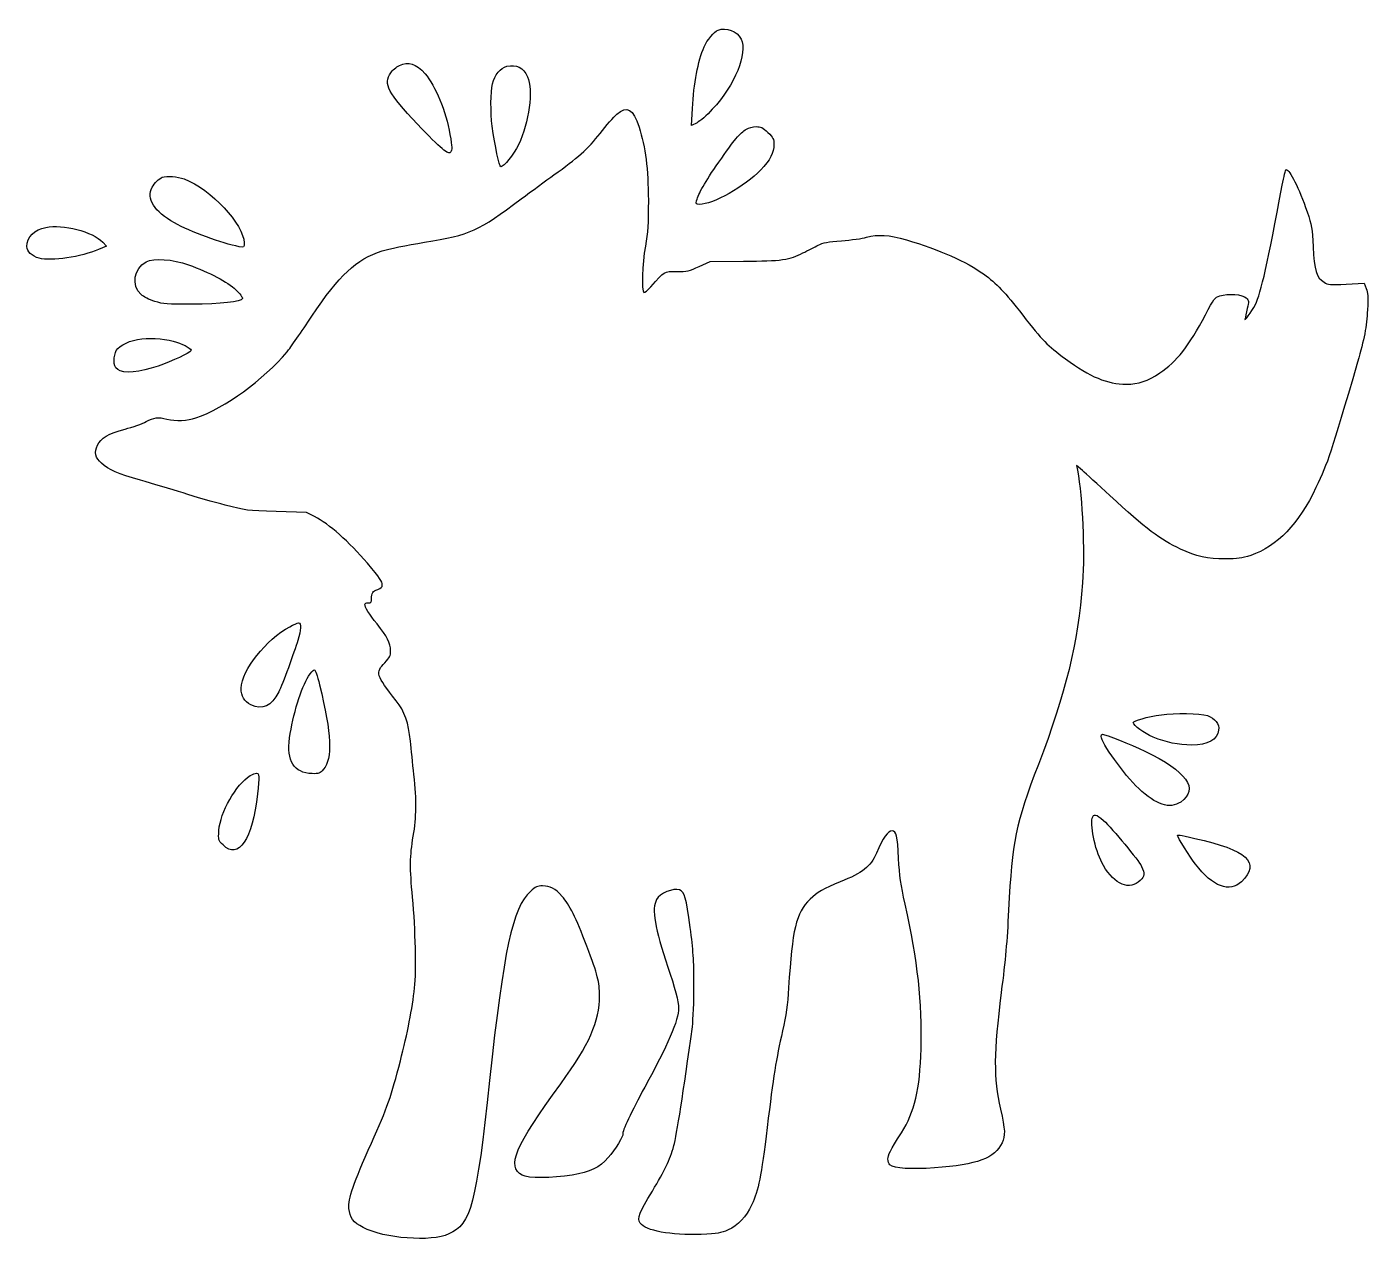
# Model space of a CAD drawing. Header units: centimetres. Extents: x -17.6 to 17.6, y -16 to 16.
import ezdxf

# ---------------------------------------------------------------- set-up
doc = ezdxf.new("R2010")
doc.units = ezdxf.units.CM
doc.header["$MEASUREMENT"] = 0
doc.layers.add('Layer 1', color=7, linetype='Continuous')

msp = doc.modelspace()

# ---------------------------------------------------------------- linework, layer by layer
at = {"layer": 'Layer 1'}
for points, knots in [([(0.54328, 15.875), (0.44097, 15.83267), (0.25047, 15.60689), (0.17639, 15.43756), (0.17639, 15.43756), (0.01411, 15.05656), (-0.09878, 14.46742), (-0.13053, 13.81478), (-0.13053, 13.81478), (-0.13053, 13.81478), (-0.1517, 13.36322), (-0.1517, 13.36322), (-0.1517, 13.36322), (-0.1517, 13.36322), (-0.01059, 13.4373), (-0.01059, 13.4373), (-0.01059, 13.4373), (0.06702, 13.47611), (0.25047, 13.63486), (0.39158, 13.79008), (0.39158, 13.79008), (0.98777, 14.42861), (1.32644, 15.26116), (1.14652, 15.63864), (1.14652, 15.63864), (1.05127, 15.83972), (0.75141, 15.95967), (0.54327, 15.875), (0.54327, 15.875), (0.54327, 15.875), (0.54328, 15.875), (0.54328, 15.875)], [0, 0, 0, 0, 0.11111111, 0.11111111, 0.11111111, 0.11111111, 0.22222222, 0.22222222, 0.22222222, 0.22222222, 0.33333333, 0.33333333, 0.33333333, 0.33333333, 0.44444444, 0.44444444, 0.44444444, 0.44444444, 0.55555556, 0.55555556, 0.55555556, 0.55555556, 0.66666667, 0.66666667, 0.66666667, 0.66666667, 0.77777778, 0.77777778, 0.77777778, 0.77777778, 1, 1, 1, 1]), ([(-7.83872, 14.94367), (-7.92339, 14.90486), (-8.02569, 14.81667), (-8.06803, 14.74964), (-8.06803, 14.74964), (-8.26559, 14.45683), (-8.13859, 14.21695), (-7.366, 13.40203), (-7.366, 13.40203), (-6.74511, 12.74939), (-6.54403, 12.58006), (-6.48758, 12.66825), (-6.48758, 12.66825), (-6.44525, 12.73528), (-6.44877, 12.77761), (-6.50875, 13.13039), (-6.50875, 13.13039), (-6.61458, 13.7407), (-6.89328, 14.4145), (-7.16139, 14.72142), (-7.16139, 14.72142), (-7.40833, 15.00011), (-7.60236, 15.06361), (-7.83872, 14.94367)], [0, 0, 0, 0, 0.14285714, 0.14285714, 0.14285714, 0.14285714, 0.28571429, 0.28571429, 0.28571429, 0.28571429, 0.42857143, 0.42857143, 0.42857143, 0.42857143, 0.57142857, 0.57142857, 0.57142857, 0.57142857, 0.71428571, 0.71428571, 0.71428571, 0.71428571, 1, 1, 1, 1]), ([(-5.00944, 14.9225), (-5.17877, 14.88369), (-5.33752, 14.68967), (-5.39044, 14.46389), (-5.39044, 14.46389), (-5.44336, 14.24164), (-5.44336, 13.716), (-5.3975, 13.34558), (-5.3975, 13.34558), (-5.32694, 12.83405), (-5.21406, 12.27666), (-5.17525, 12.27666), (-5.17525, 12.27666), (-5.09411, 12.27666), (-4.82953, 12.60474), (-4.70958, 12.85522), (-4.70958, 12.85522), (-4.42383, 13.45141), (-4.31094, 14.29455), (-4.46969, 14.64733), (-4.46969, 14.64733), (-4.57905, 14.88722), (-4.75897, 14.97894), (-5.00944, 14.9225)], [0, 0, 0, 0, 0.14285714, 0.14285714, 0.14285714, 0.14285714, 0.28571429, 0.28571429, 0.28571429, 0.28571429, 0.42857143, 0.42857143, 0.42857143, 0.42857143, 0.57142857, 0.57142857, 0.57142857, 0.57142857, 0.71428571, 0.71428571, 0.71428571, 0.71428571, 1, 1, 1, 1]), ([(-2.12019, 13.66308), (-2.1978, 13.59252), (-2.39888, 13.36322), (-2.56116, 13.15508), (-2.56116, 13.15508), (-2.87513, 12.75291), (-3.16088, 12.49891), (-3.77472, 12.065), (-3.77472, 12.065), (-3.97933, 11.92036), (-4.36386, 11.63814), (-4.63197, 11.43706), (-4.63197, 11.43706), (-5.76791, 10.58334), (-5.96547, 10.49514), (-7.17903, 10.29406), (-7.17903, 10.29406), (-7.6447, 10.21998), (-8.14564, 10.11767), (-8.29028, 10.06828), (-8.29028, 10.06828), (-8.98878, 9.83545), (-9.41564, 9.43681), (-10.14236, 8.34672), (-10.14236, 8.34672), (-10.41047, 7.94103), (-10.7068, 7.52122), (-10.795, 7.41186), (-10.795, 7.41186), (-11.41589, 6.67103), (-12.42483, 5.94078), (-13.19389, 5.67267), (-13.19389, 5.67267), (-13.40556, 5.59859), (-13.72658, 5.588), (-13.95236, 5.64445), (-13.95236, 5.64445), (-14.18167, 5.70089), (-14.29455, 5.68678), (-14.49917, 5.57742), (-14.49917, 5.57742), (-14.605, 5.52098), (-14.85548, 5.43278), (-15.05656, 5.37986), (-15.05656, 5.37986), (-15.48695, 5.26344), (-15.69862, 5.13997), (-15.78328, 4.95653), (-15.78328, 4.95653), (-15.87147, 4.77661), (-15.8362, 4.62139), (-15.67745, 4.48381), (-15.67745, 4.48381), (-15.48342, 4.31095), (-15.24706, 4.20864), (-14.65087, 4.03578), (-14.65087, 4.03578), (-14.34395, 3.94759), (-13.83948, 3.79589), (-13.52904, 3.70064), (-13.52904, 3.70064), (-13.2186, 3.60186), (-12.71765, 3.45722), (-12.41779, 3.37961), (-12.41779, 3.37961), (-11.88157, 3.2385), (-11.85335, 3.23497), (-11.07723, 3.2138), (-11.07723, 3.2138), (-11.07723, 3.2138), (-10.28348, 3.18911), (-10.28348, 3.18911), (-10.28348, 3.18911), (-10.28348, 3.18911), (-10.06829, 3.07975), (-10.06829, 3.07975), (-10.06829, 3.07975), (-9.69082, 2.88572), (-9.16518, 2.42006), (-8.68187, 1.85208), (-8.68187, 1.85208), (-8.3432, 1.45697), (-8.29029, 1.37936), (-8.29029, 1.28411), (-8.29029, 1.28411), (-8.29029, 1.22414), (-8.32204, 1.19592), (-8.41023, 1.16417), (-8.41023, 1.16417), (-8.54076, 1.12184), (-8.57251, 1.07245), (-8.57251, 0.9137), (-8.57251, 0.9137), (-8.57251, 0.82903), (-8.58662, 0.81139), (-8.6607, 0.81139), (-8.6607, 0.81139), (-8.71009, 0.81139), (-8.74889, 0.79375), (-8.74889, 0.77611), (-8.74889, 0.77611), (-8.74889, 0.70203), (-8.63247, 0.51505), (-8.42786, 0.25753), (-8.42786, 0.25753), (-8.15975, -0.08114), (-8.07508, -0.24341), (-8.07155, -0.4445), (-8.07155, -0.4445), (-8.07155, -0.58914), (-8.08566, -0.62089), (-8.22324, -0.762), (-8.22324, -0.762), (-8.47724, -1.01953), (-8.45255, -1.09361), (-7.92338, -1.76389), (-7.92338, -1.76389), (-7.70466, -2.03906), (-7.5953, -2.3495), (-7.54944, -2.82575), (-7.54944, -2.82575), (-7.52827, -3.02683), (-7.48947, -3.42194), (-7.45772, -3.70417), (-7.45772, -3.70417), (-7.38364, -4.4062), (-7.38716, -4.80836), (-7.47536, -5.32695), (-7.47536, -5.32695), (-7.56355, -5.84553), (-7.56708, -6.16656), (-7.493, -6.93209), (-7.493, -6.93209), (-7.41539, -7.78581), (-7.39069, -8.84415), (-7.44008, -9.31687), (-7.44008, -9.31687), (-7.50005, -9.85309), (-7.62705, -10.50573), (-7.81402, -11.23598), (-7.81402, -11.23598), (-8.04685, -12.14967), (-8.15974, -12.46717), (-8.57602, -13.39498), (-8.57602, -13.39498), (-9.04874, -14.45684), (-9.18633, -14.85548), (-9.16516, -15.11301), (-9.16516, -15.11301), (-9.14399, -15.35643), (-9.05227, -15.48343), (-8.79474, -15.61748), (-8.79474, -15.61748), (-8.24441, -15.90676), (-6.9991, -16.00201), (-6.53696, -15.78681), (-6.53696, -15.78681), (-5.95135, -15.5187), (-5.82082, -15.02481), (-5.46804, -11.7475), (-5.46804, -11.7475), (-5.0941, -8.29733), (-4.86126, -7.20725), (-4.39207, -6.77686), (-4.39207, -6.77686), (-4.25449, -6.64986), (-4.21215, -6.63222), (-4.07457, -6.63222), (-4.07457, -6.63222), (-3.86643, -6.63222), (-3.75001, -6.69572), (-3.55951, -6.90739), (-3.55951, -6.90739), (-3.36195, -7.12964), (-3.19968, -7.45772), (-2.9104, -8.21972), (-2.9104, -8.21972), (-2.61759, -8.98878), (-2.57526, -9.15105), (-2.57526, -9.52147), (-2.57526, -9.52147), (-2.57526, -10.1988), (-2.84337, -10.80911), (-3.59479, -11.83569), (-3.59479, -11.83569), (-4.80129, -13.49022), (-5.02707, -14.01586), (-4.61079, -14.24163), (-4.61079, -14.24163), (-4.4591, -14.3263), (-3.82762, -14.32277), (-3.29846, -14.2381), (-3.29846, -14.2381), (-2.82574, -14.16049), (-2.56821, -14.03702), (-2.34596, -13.77949), (-2.34596, -13.77949), (-2.1731, -13.57135), (-1.93674, -13.19388), (-1.96143, -13.15507), (-1.96143, -13.15507), (-1.98965, -13.10921), (-1.7286, -12.54829), (-1.3864, -11.9274), (-1.3864, -11.9274), (-0.78668, -10.84084), (-0.49387, -10.15646), (-0.49387, -9.84601), (-0.49387, -9.84601), (-0.49387, -9.69079), (-0.5997, -9.28157), (-0.77609, -8.76651), (-0.77609, -8.76651), (-1.12181, -7.74345), (-1.21001, -7.24251), (-1.07595, -6.98851), (-1.07595, -6.98851), (-0.99481, -6.82976), (-0.62792, -6.68159), (-0.4727, -6.73804), (-0.4727, -6.73804), (-0.33864, -6.79096), (-0.29631, -6.93912), (-0.19048, -7.72582), (-0.19048, -7.72582), (-0.10934, -8.32907), (-0.0917, -8.57954), (-0.0917, -9.22513), (-0.0917, -9.22513), (-0.0917, -9.66963), (-0.10934, -10.14588), (-0.13403, -10.33638), (-0.13403, -10.33638), (-0.36686, -12.04735), (-0.54678, -13.21152), (-0.62086, -13.46199), (-0.62086, -13.46199), (-0.73375, -13.86063), (-0.85369, -14.10757), (-1.1853, -14.65791), (-1.1853, -14.65791), (-1.52749, -15.21883), (-1.58747, -15.37758), (-1.50633, -15.50105), (-1.50633, -15.50105), (-1.37227, -15.70213), (-0.702, -15.82561), (0.10234, -15.79738), (0.10234, -15.79738), (0.53273, -15.77974), (0.61034, -15.76916), (0.80437, -15.68096), (0.80437, -15.68096), (1.07954, -15.55749), (1.27709, -15.34935), (1.43231, -15.01068), (1.43231, -15.01068), (1.6087, -14.62968), (1.6722, -14.29807), (1.83448, -12.98221), (1.83448, -12.98221), (2.00029, -11.62049), (2.06731, -11.20068), (2.24017, -10.44221), (2.24017, -10.44221), (2.33542, -10.02593), (2.37423, -9.75782), (2.39892, -9.31332), (2.39892, -9.31332), (2.49417, -7.7611), (2.58942, -7.35893), (2.96689, -6.97793), (2.96689, -6.97793), (3.13975, -6.80507), (3.32672, -6.69924), (3.75711, -6.52637), (3.75711, -6.52637), (4.34272, -6.29354), (4.55792, -6.1242), (4.70608, -5.77495), (4.70608, -5.77495), (4.88952, -5.35162), (5.00594, -5.18581), (5.11883, -5.18581), (5.11883, -5.18581), (5.23172, -5.18581), (5.26347, -5.31987), (5.29169, -5.909), (5.29169, -5.909), (5.31638, -6.37114), (5.34813, -6.59692), (5.46102, -7.11197), (5.46102, -7.11197), (5.79969, -8.62891), (5.9161, -9.67666), (5.88083, -10.91491), (5.88083, -10.91491), (5.85261, -11.99088), (5.71502, -12.57649), (5.36577, -13.12683), (5.36577, -13.12683), (5.06944, -13.59602), (5.00946, -13.70891), (5.00946, -13.81475), (5.00946, -13.81475), (5.00946, -13.87472), (5.03415, -13.94528), (5.06238, -13.96997), (5.06238, -13.96997), (5.17527, -14.06169), (5.61977, -14.09344), (6.23713, -14.04758), (6.23713, -14.04758), (7.36249, -13.96644), (7.82463, -13.79358), (8.0116, -13.38789), (8.0116, -13.38789), (8.10332, -13.19386), (8.09627, -13.05981), (7.96927, -12.50242), (7.96927, -12.50242), (7.78583, -11.67339), (7.78935, -11.03486), (7.99044, -9.43678), (7.99044, -9.43678), (8.10333, -8.5372), (8.14213, -8.12445), (8.18447, -7.2672), (8.18447, -7.2672), (8.27972, -5.43981), (8.36439, -5.01648), (8.96764, -3.43956), (8.96764, -3.43956), (9.69436, -1.53809), (10.00481, -0.26456), (10.12828, 1.34058), (10.12828, 1.34058), (10.19178, 2.18725), (10.13181, 3.54544), (9.99422, 4.30391), (9.99422, 4.30391), (9.99422, 4.30391), (9.97305, 4.42738), (9.97305, 4.42738), (9.97305, 4.42738), (9.97305, 4.42738), (10.12827, 4.2898), (10.12827, 4.2898), (10.12827, 4.2898), (10.21294, 4.21219), (10.53749, 3.91938), (10.84794, 3.63363), (10.84794, 3.63363), (11.81455, 2.7411), (12.16733, 2.47652), (12.70708, 2.22605), (12.70708, 2.22605), (13.12336, 2.03202), (13.41969, 1.96499), (13.88183, 1.96499), (13.88183, 1.96499), (14.20991, 1.96499), (14.31222, 1.9791), (14.55211, 2.06024), (14.55211, 2.06024), (15.24708, 2.2966), (15.81858, 2.88927), (16.27014, 3.8453), (16.27014, 3.8453), (16.59822, 4.54027), (16.64056, 4.66727), (17.36375, 7.14377), (17.36375, 7.14377), (17.53661, 7.73996), (17.60364, 8.07863), (17.62481, 8.5196), (17.62481, 8.5196), (17.64245, 8.86885), (17.63892, 8.96763), (17.58953, 9.08052), (17.58953, 9.08052), (17.58953, 9.08052), (17.53309, 9.2181), (17.53309, 9.2181), (17.53309, 9.2181), (17.53309, 9.2181), (17.0639, 9.19341), (17.0639, 9.19341), (17.0639, 9.19341), (16.63351, 9.17224), (16.59118, 9.17577), (16.48182, 9.2428), (16.48182, 9.2428), (16.28426, 9.36627), (16.22429, 9.55677), (16.19607, 10.17413), (16.19607, 10.17413), (16.17138, 10.66449), (16.16079, 10.73857), (16.03732, 11.09488), (16.03732, 11.09488), (15.82213, 11.71577), (15.57871, 12.20613), (15.48699, 12.20613), (15.48699, 12.20613), (15.46935, 12.20613), (15.42349, 12.01916), (15.38116, 11.79338), (15.38116, 11.79338), (15.00722, 9.76844), (14.82377, 8.96057), (14.6756, 8.66071), (14.6756, 8.66071), (14.57682, 8.45963), (14.36516, 8.1774), (14.40396, 8.29029), (14.40396, 8.29029), (14.41102, 8.31851), (14.43924, 8.43493), (14.46393, 8.54782), (14.46393, 8.54782), (14.50979, 8.74185), (14.50626, 8.75596), (14.43571, 8.83004), (14.43571, 8.83004), (14.34046, 8.92529), (13.95593, 8.95351), (13.74074, 8.88296), (13.74074, 8.88296), (13.60668, 8.84063), (13.58552, 8.80888), (13.36327, 8.38907), (13.36327, 8.38907), (12.92935, 7.5671), (12.6048, 7.15082), (12.16383, 6.85801), (12.16383, 6.85801), (11.8428, 6.64282), (11.59939, 6.56168), (11.27836, 6.56168), (11.27836, 6.56168), (10.78447, 6.56168), (10.32586, 6.75218), (9.6838, 7.22843), (9.6838, 7.22843), (9.19344, 7.58826), (9.08761, 7.69762), (8.55491, 8.37849), (8.55491, 8.37849), (8.06808, 9.00291), (7.88463, 9.19693), (7.5248, 9.46152), (7.5248, 9.46152), (7.09794, 9.77549), (6.34299, 10.1071), (5.49986, 10.35405), (5.49986, 10.35405), (5.02361, 10.49163), (4.75903, 10.50927), (4.44505, 10.42461), (4.44505, 10.42461), (4.33922, 10.39286), (4.04641, 10.35405), (3.79241, 10.33289), (3.79241, 10.33289), (3.42905, 10.30467), (3.30205, 10.2835), (3.17505, 10.21647), (3.17505, 10.21647), (3.08686, 10.17061), (2.90694, 10.07889), (2.77641, 10.01186), (2.77641, 10.01186), (2.43422, 9.83194), (2.21197, 9.80019), (1.21008, 9.79667), (1.21008, 9.79667), (1.21008, 9.79667), (0.33519, 9.78961), (0.33519, 9.78961), (0.33519, 9.78961), (0.33519, 9.78961), (0.04944, 9.65908), (0.04944, 9.65908), (0.04944, 9.65908), (-0.21162, 9.53561), (-0.26453, 9.52502), (-0.54675, 9.52502), (-0.54675, 9.52502), (-0.88894, 9.52502), (-0.84308, 9.55324), (-1.22408, 9.11933), (-1.22408, 9.11933), (-1.30522, 9.02761), (-1.38636, 8.96411), (-1.40752, 8.97469), (-1.40752, 8.97469), (-1.47455, 9.01702), (-1.45338, 9.71552), (-1.36871, 10.1953), (-1.36871, 10.1953), (-1.30168, 10.56219), (-1.2911, 10.76327), (-1.2911, 11.39474), (-1.2911, 11.39474), (-1.29463, 12.23082), (-1.36518, 12.78821), (-1.53452, 13.32443), (-1.53452, 13.32443), (-1.68621, 13.80421), (-1.85555, 13.90299), (-2.12013, 13.6631), (-2.12013, 13.6631), (-2.12013, 13.6631), (-2.12019, 13.66308), (-2.12019, 13.66308)], [0, 0, 0, 0, 0.00769231, 0.00769231, 0.00769231, 0.00769231, 0.01538462, 0.01538462, 0.01538462, 0.01538462, 0.02307692, 0.02307692, 0.02307692, 0.02307692, 0.03076923, 0.03076923, 0.03076923, 0.03076923, 0.03846154, 0.03846154, 0.03846154, 0.03846154, 0.04615385, 0.04615385, 0.04615385, 0.04615385, 0.05384615, 0.05384615, 0.05384615, 0.05384615, 0.06153846, 0.06153846, 0.06153846, 0.06153846, 0.06923077, 0.06923077, 0.06923077, 0.06923077, 0.07692308, 0.07692308, 0.07692308, 0.07692308, 0.08461538, 0.08461538, 0.08461538, 0.08461538, 0.09230769, 0.09230769, 0.09230769, 0.09230769, 0.1, 0.1, 0.1, 0.1, 0.10769231, 0.10769231, 0.10769231, 0.10769231, 0.11538462, 0.11538462, 0.11538462, 0.11538462, 0.12307692, 0.12307692, 0.12307692, 0.12307692, 0.13076923, 0.13076923, 0.13076923, 0.13076923, 0.13846154, 0.13846154, 0.13846154, 0.13846154, 0.14615385, 0.14615385, 0.14615385, 0.14615385, 0.15384615, 0.15384615, 0.15384615, 0.15384615, 0.16153846, 0.16153846, 0.16153846, 0.16153846, 0.16923077, 0.16923077, 0.16923077, 0.16923077, 0.17692308, 0.17692308, 0.17692308, 0.17692308, 0.18461538, 0.18461538, 0.18461538, 0.18461538, 0.19230769, 0.19230769, 0.19230769, 0.19230769, 0.2, 0.2, 0.2, 0.2, 0.20769231, 0.20769231, 0.20769231, 0.20769231, 0.21538462, 0.21538462, 0.21538462, 0.21538462, 0.22307692, 0.22307692, 0.22307692, 0.22307692, 0.23076923, 0.23076923, 0.23076923, 0.23076923, 0.23846154, 0.23846154, 0.23846154, 0.23846154, 0.24615385, 0.24615385, 0.24615385, 0.24615385, 0.25384615, 0.25384615, 0.25384615, 0.25384615, 0.26153846, 0.26153846, 0.26153846, 0.26153846, 0.26923077, 0.26923077, 0.26923077, 0.26923077, 0.27692308, 0.27692308, 0.27692308, 0.27692308, 0.28461538, 0.28461538, 0.28461538, 0.28461538, 0.29230769, 0.29230769, 0.29230769, 0.29230769, 0.3, 0.3, 0.3, 0.3, 0.30769231, 0.30769231, 0.30769231, 0.30769231, 0.31538462, 0.31538462, 0.31538462, 0.31538462, 0.32307692, 0.32307692, 0.32307692, 0.32307692, 0.33076923, 0.33076923, 0.33076923, 0.33076923, 0.33846154, 0.33846154, 0.33846154, 0.33846154, 0.34615385, 0.34615385, 0.34615385, 0.34615385, 0.35384615, 0.35384615, 0.35384615, 0.35384615, 0.36153846, 0.36153846, 0.36153846, 0.36153846, 0.36923077, 0.36923077, 0.36923077, 0.36923077, 0.37692308, 0.37692308, 0.37692308, 0.37692308, 0.38461538, 0.38461538, 0.38461538, 0.38461538, 0.39230769, 0.39230769, 0.39230769, 0.39230769, 0.4, 0.4, 0.4, 0.4, 0.40769231, 0.40769231, 0.40769231, 0.40769231, 0.41538462, 0.41538462, 0.41538462, 0.41538462, 0.42307692, 0.42307692, 0.42307692, 0.42307692, 0.43076923, 0.43076923, 0.43076923, 0.43076923, 0.43846154, 0.43846154, 0.43846154, 0.43846154, 0.44615385, 0.44615385, 0.44615385, 0.44615385, 0.45384615, 0.45384615, 0.45384615, 0.45384615, 0.46153846, 0.46153846, 0.46153846, 0.46153846, 0.46923077, 0.46923077, 0.46923077, 0.46923077, 0.47692308, 0.47692308, 0.47692308, 0.47692308, 0.48461538, 0.48461538, 0.48461538, 0.48461538, 0.49230769, 0.49230769, 0.49230769, 0.49230769, 0.5, 0.5, 0.5, 0.5, 0.50769231, 0.50769231, 0.50769231, 0.50769231, 0.51538462, 0.51538462, 0.51538462, 0.51538462, 0.52307692, 0.52307692, 0.52307692, 0.52307692, 0.53076923, 0.53076923, 0.53076923, 0.53076923, 0.53846154, 0.53846154, 0.53846154, 0.53846154, 0.54615385, 0.54615385, 0.54615385, 0.54615385, 0.55384615, 0.55384615, 0.55384615, 0.55384615, 0.56153846, 0.56153846, 0.56153846, 0.56153846, 0.56923077, 0.56923077, 0.56923077, 0.56923077, 0.57692308, 0.57692308, 0.57692308, 0.57692308, 0.58461538, 0.58461538, 0.58461538, 0.58461538, 0.59230769, 0.59230769, 0.59230769, 0.59230769, 0.6, 0.6, 0.6, 0.6, 0.60769231, 0.60769231, 0.60769231, 0.60769231, 0.61538462, 0.61538462, 0.61538462, 0.61538462, 0.62307692, 0.62307692, 0.62307692, 0.62307692, 0.63076923, 0.63076923, 0.63076923, 0.63076923, 0.63846154, 0.63846154, 0.63846154, 0.63846154, 0.64615385, 0.64615385, 0.64615385, 0.64615385, 0.65384615, 0.65384615, 0.65384615, 0.65384615, 0.66153846, 0.66153846, 0.66153846, 0.66153846, 0.66923077, 0.66923077, 0.66923077, 0.66923077, 0.67692308, 0.67692308, 0.67692308, 0.67692308, 0.68461538, 0.68461538, 0.68461538, 0.68461538, 0.69230769, 0.69230769, 0.69230769, 0.69230769, 0.7, 0.7, 0.7, 0.7, 0.70769231, 0.70769231, 0.70769231, 0.70769231, 0.71538462, 0.71538462, 0.71538462, 0.71538462, 0.72307692, 0.72307692, 0.72307692, 0.72307692, 0.73076923, 0.73076923, 0.73076923, 0.73076923, 0.73846154, 0.73846154, 0.73846154, 0.73846154, 0.74615385, 0.74615385, 0.74615385, 0.74615385, 0.75384615, 0.75384615, 0.75384615, 0.75384615, 0.76153846, 0.76153846, 0.76153846, 0.76153846, 0.76923077, 0.76923077, 0.76923077, 0.76923077, 0.77692308, 0.77692308, 0.77692308, 0.77692308, 0.78461538, 0.78461538, 0.78461538, 0.78461538, 0.79230769, 0.79230769, 0.79230769, 0.79230769, 0.8, 0.8, 0.8, 0.8, 0.80769231, 0.80769231, 0.80769231, 0.80769231, 0.81538462, 0.81538462, 0.81538462, 0.81538462, 0.82307692, 0.82307692, 0.82307692, 0.82307692, 0.83076923, 0.83076923, 0.83076923, 0.83076923, 0.83846154, 0.83846154, 0.83846154, 0.83846154, 0.84615385, 0.84615385, 0.84615385, 0.84615385, 0.85384615, 0.85384615, 0.85384615, 0.85384615, 0.86153846, 0.86153846, 0.86153846, 0.86153846, 0.86923077, 0.86923077, 0.86923077, 0.86923077, 0.87692308, 0.87692308, 0.87692308, 0.87692308, 0.88461538, 0.88461538, 0.88461538, 0.88461538, 0.89230769, 0.89230769, 0.89230769, 0.89230769, 0.9, 0.9, 0.9, 0.9, 0.90769231, 0.90769231, 0.90769231, 0.90769231, 0.91538462, 0.91538462, 0.91538462, 0.91538462, 0.92307692, 0.92307692, 0.92307692, 0.92307692, 0.93076923, 0.93076923, 0.93076923, 0.93076923, 0.93846154, 0.93846154, 0.93846154, 0.93846154, 0.94615385, 0.94615385, 0.94615385, 0.94615385, 0.95384615, 0.95384615, 0.95384615, 0.95384615, 0.96153846, 0.96153846, 0.96153846, 0.96153846, 0.96923077, 0.96923077, 0.96923077, 0.96923077, 0.97692308, 0.97692308, 0.97692308, 0.97692308, 0.98461538, 0.98461538, 0.98461538, 0.98461538, 1, 1, 1, 1]), ([(1.28764, 13.26797), (1.11478, 13.16566), (0.97014, 12.9928), (0.56445, 12.40366), (0.56445, 12.40366), (0.18698, 11.86038), (0.0247, 11.57816), (-0.02116, 11.38766), (-0.02116, 11.38766), (-0.0388, 11.29947), (-0.03174, 11.28888), (0.0494, 11.28888), (0.0494, 11.28888), (0.40571, 11.28888), (1.24884, 11.7616), (1.66512, 12.19552), (1.66512, 12.19552), (1.91206, 12.45658), (2.01084, 12.64708), (2.01084, 12.86227), (2.01084, 12.86227), (2.01084, 13.01396), (1.99673, 13.04219), (1.85209, 13.1833), (1.85209, 13.1833), (1.71451, 13.31383), (1.67217, 13.33499), (1.54165, 13.33499), (1.54165, 13.33499), (1.46051, 13.33499), (1.34762, 13.30677), (1.28765, 13.26796), (1.28765, 13.26796), (1.28765, 13.26796), (1.28764, 13.26797), (1.28764, 13.26797)], [0, 0, 0, 0, 0.1, 0.1, 0.1, 0.1, 0.2, 0.2, 0.2, 0.2, 0.3, 0.3, 0.3, 0.3, 0.4, 0.4, 0.4, 0.4, 0.5, 0.5, 0.5, 0.5, 0.6, 0.6, 0.6, 0.6, 0.7, 0.7, 0.7, 0.7, 0.8, 0.8, 0.8, 0.8, 1, 1, 1, 1]), ([(-14.07583, 12.00503), (-14.15697, 11.97328), (-14.2875, 11.84628), (-14.34394, 11.74045), (-14.34394, 11.74045), (-14.49916, 11.44059), (-14.28397, 11.09839), (-13.75833, 10.80206), (-13.75833, 10.80206), (-13.33852, 10.56923), (-12.50244, 10.26231), (-12.05441, 10.17764), (-12.05441, 10.17764), (-11.92388, 10.15295), (-11.92388, 10.15295), (-11.92388, 10.27642), (-11.92388, 10.27642), (-11.92388, 10.7562), (-12.80582, 11.69811), (-13.49727, 11.95917), (-13.49727, 11.95917), (-13.68071, 12.0262), (-13.95588, 12.04736), (-14.07583, 12.00503)], [0, 0, 0, 0, 0.14285714, 0.14285714, 0.14285714, 0.14285714, 0.28571429, 0.28571429, 0.28571429, 0.28571429, 0.42857143, 0.42857143, 0.42857143, 0.42857143, 0.57142857, 0.57142857, 0.57142857, 0.57142857, 0.71428571, 0.71428571, 0.71428571, 0.71428571, 1, 1, 1, 1]), ([(-17.13795, 10.68564), (-17.43781, 10.6292), (-17.63889, 10.42458), (-17.63889, 10.18117), (-17.63889, 10.18117), (-17.63889, 10.05417), (-17.50483, 9.92717), (-17.31786, 9.87425), (-17.31786, 9.87425), (-17.00036, 9.78958), (-16.19955, 9.906), (-15.75153, 10.10708), (-15.75153, 10.10708), (-15.75153, 10.10708), (-15.54692, 10.19527), (-15.54692, 10.19527), (-15.54692, 10.19527), (-15.54692, 10.19527), (-15.64217, 10.29758), (-15.64217, 10.29758), (-15.64217, 10.29758), (-15.90675, 10.57275), (-16.68639, 10.77736), (-17.13795, 10.68564)], [0, 0, 0, 0, 0.14285714, 0.14285714, 0.14285714, 0.14285714, 0.28571429, 0.28571429, 0.28571429, 0.28571429, 0.42857143, 0.42857143, 0.42857143, 0.42857143, 0.57142857, 0.57142857, 0.57142857, 0.57142857, 0.71428571, 0.71428571, 0.71428571, 0.71428571, 1, 1, 1, 1]), ([(-14.49917, 9.779), (-14.82725, 9.59556), (-14.89428, 9.16517), (-14.63323, 8.91822), (-14.63323, 8.91822), (-14.57326, 8.86178), (-14.41804, 8.78416), (-14.2734, 8.7383), (-14.2734, 8.7383), (-14.04409, 8.66774), (-13.95943, 8.66069), (-13.29973, 8.66422), (-13.29973, 8.66422), (-12.53773, 8.67128), (-11.99445, 8.73125), (-11.96623, 8.81239), (-11.96623, 8.81239), (-11.95917, 8.84061), (-12.03679, 8.94292), (-12.14262, 9.04522), (-12.14262, 9.04522), (-12.35076, 9.24983), (-12.83759, 9.50383), (-13.38793, 9.70139), (-13.38793, 9.70139), (-13.80421, 9.84956), (-14.30515, 9.88483), (-14.49918, 9.779), (-14.49918, 9.779), (-14.49918, 9.779), (-14.49917, 9.779), (-14.49917, 9.779)], [0, 0, 0, 0, 0.11111111, 0.11111111, 0.11111111, 0.11111111, 0.22222222, 0.22222222, 0.22222222, 0.22222222, 0.33333333, 0.33333333, 0.33333333, 0.33333333, 0.44444444, 0.44444444, 0.44444444, 0.44444444, 0.55555556, 0.55555556, 0.55555556, 0.55555556, 0.66666667, 0.66666667, 0.66666667, 0.66666667, 0.77777778, 0.77777778, 0.77777778, 0.77777778, 1, 1, 1, 1]), ([(-14.61558, 7.75406), (-14.91191, 7.72584), (-15.19766, 7.59178), (-15.28586, 7.44714), (-15.28586, 7.44714), (-15.31761, 7.3907), (-15.34583, 7.27428), (-15.34583, 7.18608), (-15.34583, 7.18608), (-15.34583, 7.05202), (-15.32819, 7.01322), (-15.24705, 6.94972), (-15.24705, 6.94972), (-15.10241, 6.82978), (-14.67202, 6.86858), (-14.18519, 7.03791), (-14.18519, 7.03791), (-13.81125, 7.16844), (-13.35616, 7.3801), (-13.32088, 7.44008), (-13.32088, 7.44008), (-13.29266, 7.48241), (-13.48316, 7.59883), (-13.69835, 7.66939), (-13.69835, 7.66939), (-13.93118, 7.747), (-14.32629, 7.78581), (-14.61557, 7.75406), (-14.61557, 7.75406), (-14.61557, 7.75406), (-14.61558, 7.75406), (-14.61558, 7.75406)], [0, 0, 0, 0, 0.11111111, 0.11111111, 0.11111111, 0.11111111, 0.22222222, 0.22222222, 0.22222222, 0.22222222, 0.33333333, 0.33333333, 0.33333333, 0.33333333, 0.44444444, 0.44444444, 0.44444444, 0.44444444, 0.55555556, 0.55555556, 0.55555556, 0.55555556, 0.66666667, 0.66666667, 0.66666667, 0.66666667, 0.77777778, 0.77777778, 0.77777778, 0.77777778, 1, 1, 1, 1]), ([(-10.72092, 0.18344), (-11.34181, -0.14817), (-11.99092, -0.96662), (-11.99798, -1.43228), (-11.99798, -1.43228), (-12.00504, -1.651), (-11.93095, -1.77447), (-11.74398, -1.87325), (-11.74398, -1.87325), (-11.45117, -2.02142), (-11.2007, -1.90147), (-11.01373, -1.53106), (-11.01373, -1.53106), (-10.92201, -1.34762), (-10.59745, -0.47625), (-10.50926, -0.17639), (-10.50926, -0.17639), (-10.42812, 0.09525), (-10.42107, 0.28222), (-10.49162, 0.28222), (-10.49162, 0.28222), (-10.51631, 0.28222), (-10.62215, 0.23989), (-10.72093, 0.18344), (-10.72093, 0.18344), (-10.72093, 0.18344), (-10.72092, 0.18344), (-10.72092, 0.18344)], [0, 0, 0, 0, 0.125, 0.125, 0.125, 0.125, 0.25, 0.25, 0.25, 0.25, 0.375, 0.375, 0.375, 0.375, 0.5, 0.5, 0.5, 0.5, 0.625, 0.625, 0.625, 0.625, 0.75, 0.75, 0.75, 0.75, 1, 1, 1, 1]), ([(-10.23056, -1.11831), (-10.42106, -1.41464), (-10.63978, -2.14137), (-10.72798, -2.74109), (-10.72798, -2.74109), (-10.81265, -3.34787), (-10.61509, -3.66184), (-10.13531, -3.67948), (-10.13531, -3.67948), (-9.95187, -3.68654), (-9.93423, -3.67948), (-9.83898, -3.56659), (-9.83898, -3.56659), (-9.59204, -3.27026), (-9.62026, -2.65642), (-9.93776, -1.34762), (-9.93776, -1.34762), (-9.99773, -1.09362), (-10.05065, -0.95251), (-10.07887, -0.95251), (-10.07887, -0.95251), (-10.10709, -0.95251), (-10.17412, -1.02659), (-10.23056, -1.11832), (-10.23056, -1.11832), (-10.23056, -1.11832), (-10.23056, -1.11831), (-10.23056, -1.11831)], [0, 0, 0, 0, 0.125, 0.125, 0.125, 0.125, 0.25, 0.25, 0.25, 0.25, 0.375, 0.375, 0.375, 0.375, 0.5, 0.5, 0.5, 0.5, 0.625, 0.625, 0.625, 0.625, 0.75, 0.75, 0.75, 0.75, 1, 1, 1, 1]), ([(12.20611, -2.13078), (11.83217, -2.18722), (11.46528, -2.28953), (11.46528, -2.33539), (11.46528, -2.33539), (11.46528, -2.413), (11.74045, -2.61408), (11.98739, -2.71992), (11.98739, -2.71992), (12.32958, -2.86103), (12.65061, -2.92806), (12.99986, -2.92806), (12.99986, -2.92806), (13.42672, -2.92806), (13.67014, -2.794), (13.70894, -2.53295), (13.70894, -2.53295), (13.73716, -2.38126), (13.61016, -2.21898), (13.41613, -2.15548), (13.41613, -2.15548), (13.21857, -2.09198), (12.55182, -2.07787), (12.2061, -2.13079), (12.2061, -2.13079), (12.2061, -2.13079), (12.20611, -2.13078), (12.20611, -2.13078)], [0, 0, 0, 0, 0.125, 0.125, 0.125, 0.125, 0.25, 0.25, 0.25, 0.25, 0.375, 0.375, 0.375, 0.375, 0.5, 0.5, 0.5, 0.5, 0.625, 0.625, 0.625, 0.625, 0.75, 0.75, 0.75, 0.75, 1, 1, 1, 1]), ([(10.61861, -2.70228), (10.61861, -2.86809), (11.22186, -3.70417), (11.60639, -4.07106), (11.60639, -4.07106), (12.06147, -4.50498), (12.42131, -4.62139), (12.71058, -4.42737), (12.71058, -4.42737), (13.208, -4.0887), (12.87639, -3.61951), (11.76514, -3.08681), (11.76514, -3.08681), (11.39825, -2.91042), (10.72797, -2.64584), (10.65389, -2.64584), (10.65389, -2.64584), (10.63272, -2.64584), (10.61861, -2.67053), (10.61861, -2.70228)], [0, 0, 0, 0, 0.16666667, 0.16666667, 0.16666667, 0.16666667, 0.33333333, 0.33333333, 0.33333333, 0.33333333, 0.5, 0.5, 0.5, 0.5, 0.66666667, 0.66666667, 0.66666667, 0.66666667, 1, 1, 1, 1]), ([(-11.76514, -3.73239), (-12.13556, -3.9617), (-12.55536, -4.699), (-12.58711, -5.17525), (-12.58711, -5.17525), (-12.60475, -5.42925), (-12.60122, -5.43278), (-12.47775, -5.55625), (-12.47775, -5.55625), (-12.07558, -5.95842), (-11.70164, -5.40808), (-11.57111, -4.21569), (-11.57111, -4.21569), (-11.52172, -3.75002), (-11.52525, -3.66888), (-11.5958, -3.66888), (-11.5958, -3.66888), (-11.63108, -3.66888), (-11.70516, -3.6971), (-11.76513, -3.73238), (-11.76513, -3.73238), (-11.76513, -3.73238), (-11.76514, -3.73239), (-11.76514, -3.73239)], [0, 0, 0, 0, 0.14285714, 0.14285714, 0.14285714, 0.14285714, 0.28571429, 0.28571429, 0.28571429, 0.28571429, 0.42857143, 0.42857143, 0.42857143, 0.42857143, 0.57142857, 0.57142857, 0.57142857, 0.57142857, 0.71428571, 0.71428571, 0.71428571, 0.71428571, 1, 1, 1, 1]), ([(10.38578, -4.85422), (10.32581, -5.09411), (10.48103, -5.76439), (10.67859, -6.09953), (10.67859, -6.09953), (10.9714, -6.60047), (11.37356, -6.76628), (11.64873, -6.49111), (11.64873, -6.49111), (11.76515, -6.37469), (11.76867, -6.31119), (11.68048, -6.12069), (11.68048, -6.12069), (11.6064, -5.95841), (10.92201, -5.13644), (10.67859, -4.91066), (10.67859, -4.91066), (10.48809, -4.74133), (10.41753, -4.72369), (10.38578, -4.85422)], [0, 0, 0, 0, 0.16666667, 0.16666667, 0.16666667, 0.16666667, 0.33333333, 0.33333333, 0.33333333, 0.33333333, 0.5, 0.5, 0.5, 0.5, 0.66666667, 0.66666667, 0.66666667, 0.66666667, 1, 1, 1, 1]), ([(12.62945, -5.30931), (12.62945, -5.35164), (12.96106, -5.88081), (13.10217, -6.06073), (13.10217, -6.06073), (13.55373, -6.6534), (13.99823, -6.82273), (14.30867, -6.52287), (14.30867, -6.52287), (14.82725, -6.02545), (14.46036, -5.68326), (13.08453, -5.3834), (13.08453, -5.3834), (12.64709, -5.28462), (12.62945, -5.28109), (12.62945, -5.30932), (12.62945, -5.30932), (12.62945, -5.30932), (12.62945, -5.30931), (12.62945, -5.30931)], [0, 0, 0, 0, 0.16666667, 0.16666667, 0.16666667, 0.16666667, 0.33333333, 0.33333333, 0.33333333, 0.33333333, 0.5, 0.5, 0.5, 0.5, 0.66666667, 0.66666667, 0.66666667, 0.66666667, 1, 1, 1, 1])]:
    msp.add_open_spline(points, degree=3, knots=knots, dxfattribs=at)

doc.saveas('drawing.dxf')
